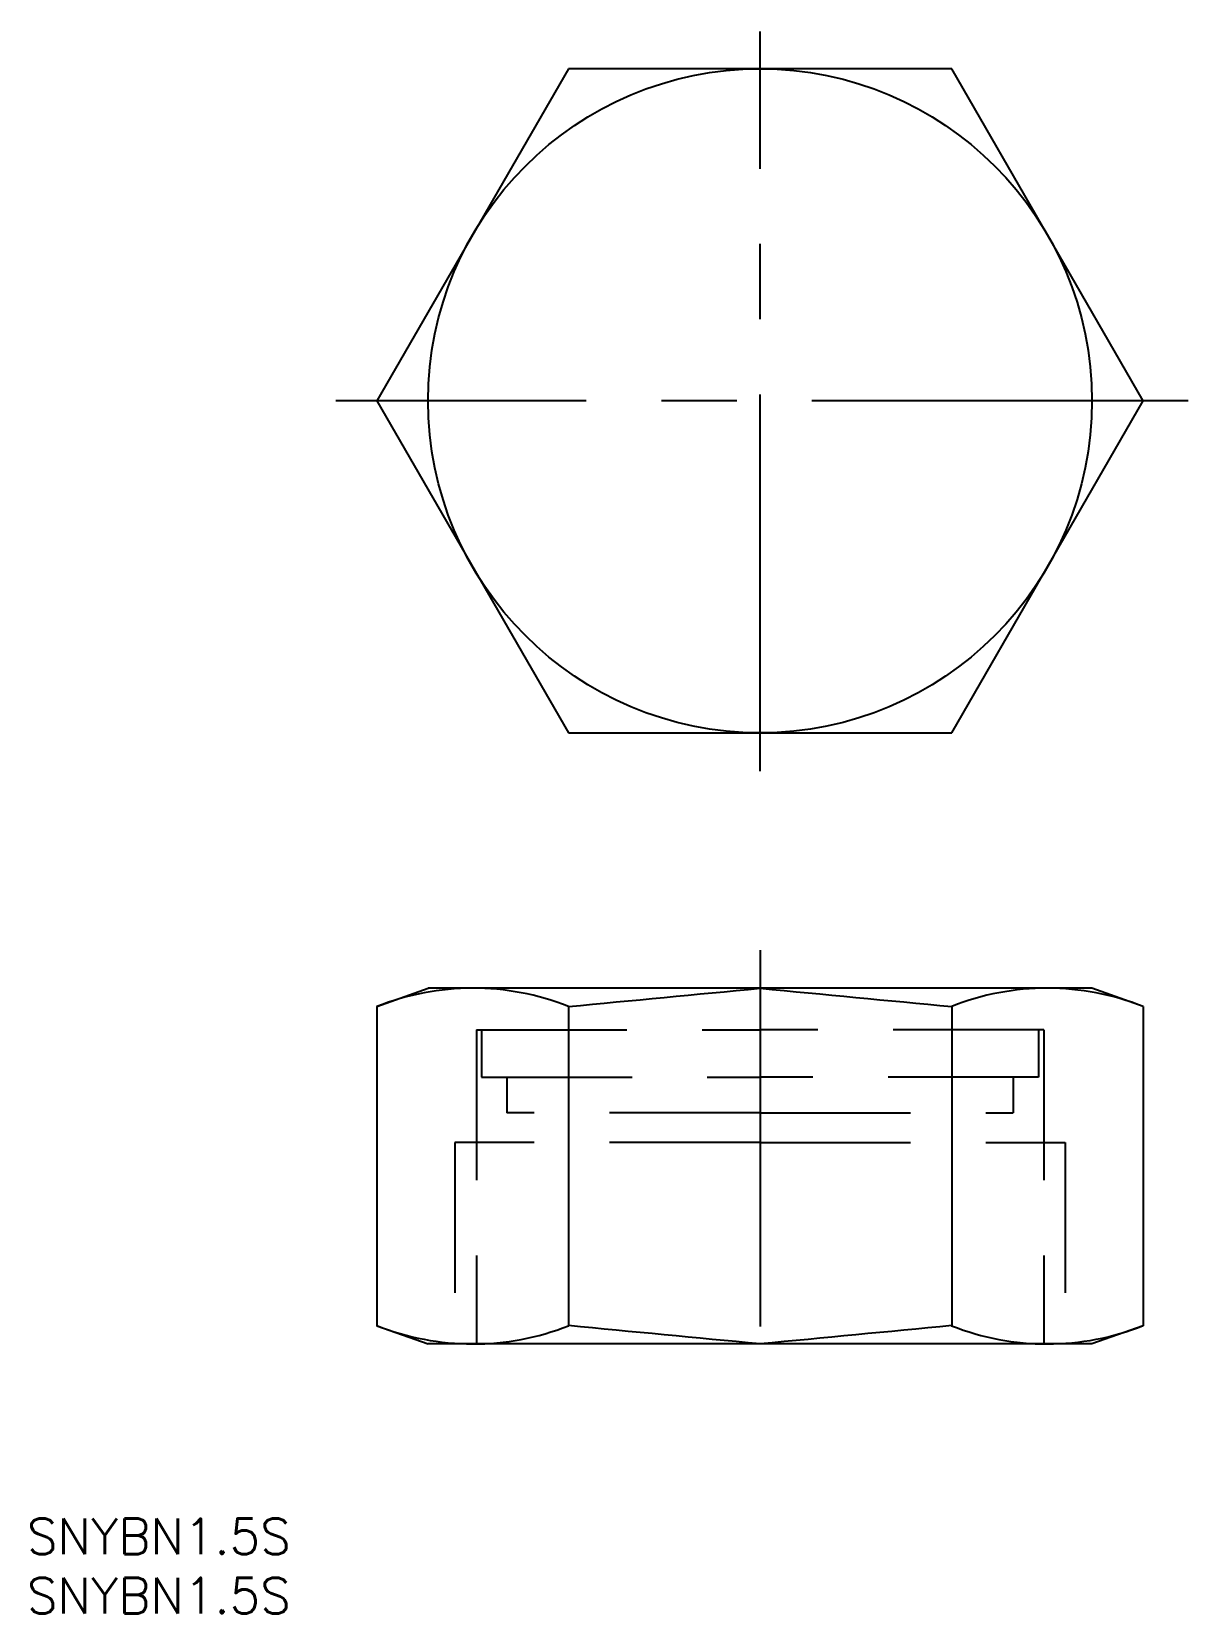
# Model space of a CAD drawing. Extents: x -61 to 36, y -102 to 31.
import ezdxf

# ---------------------------------------------------------------- set-up
doc = ezdxf.new("R2010")
doc.units = 0
doc.linetypes.add('CENTER', pattern=[50.8, 31.75, -6.35, 6.35, -6.35])
doc.linetypes.add('DASHED', pattern=[19.05, 12.7, -6.35])
doc.layers.get('0').update_dxf_attribs({"linetype": 'CONTINUOUS'})
doc.layers.add('CENTER', color=1, linetype='CENTER')
doc.styles.get("Standard").update_dxf_attribs({"font": 'txt.shx', "height": 3, "bigfont": 'bigfont.shx'})

# ---------------------------------------------------------------- blocks, each defined once
blk = doc.blocks.new('*U6')
at = {"color": 7, "linetype": 'CONTINUOUS'}
blk.add_text('SNYBN1.5S', height=3, dxfattribs=at).set_placement((-61.84, -97.25))
blk = doc.blocks.new('*U7')
at = {"color": 7, "linetype": 'CONTINUOUS'}
blk.add_text('SNYBN1.5S', height=3, dxfattribs=at).set_placement((-61.84, -102.25))

msp = doc.modelspace()

# ---------------------------------------------------------------- linework, layer by layer
at = {"color": 7, "linetype": 'CONTINUOUS'}
for p, q in [((-16.17, 28), (-32.33, 0)), ((16.17, 28), (-16.17, 28)), ((32.33, 0), (16.17, 28)), ((-32.33, 0), (-16.17, -28)), ((16.17, -28), (32.33, 0)), ((-16.17, -28), (16.17, -28)), ((-32.33, -51.07), (-28, -49.53)), ((28, -49.53), (-28, -49.53)), ((32.33, -51.07), (28, -49.53)), ((-32.33, -51.07), (-32.33, -77.99)), ((-16.17, -51.07), (-16.17, -77.99)), ((16.17, -51.07), (16.17, -77.99)), ((32.33, -51.07), (32.33, -77.99)), ((-32.33, -77.99), (-28, -79.53)), ((32.33, -77.99), (28, -79.53)), ((28, -79.53), (-28, -79.53))]:
    msp.add_line(p, q, dxfattribs=at)
at = {"color": 3, "linetype": 'DASHED'}
for p, q in [((-23.93, -53.03), (-23.93, -79.53)), ((-23.93, -53.03), (0, -53.03)), ((-23.5, -53.03), (-23.5, -57.03)), ((23.93, -53.03), (0, -53.03)), ((23.5, -53.03), (23.5, -57.03)), ((23.93, -53.03), (23.93, -79.53)), ((-23.5, -57.03), (0, -57.03)), ((-21.35, -57.03), (-21.35, -60.03)), ((23.5, -57.03), (0, -57.03)), ((21.35, -57.03), (21.35, -60.03)), ((0, -60.03), (-21.35, -60.03)), ((0, -60.03), (21.35, -60.03)), ((0, -62.53), (-25.75, -62.53)), ((-25.75, -62.53), (-25.75, -79.53)), ((0, -62.53), (25.75, -62.53)), ((25.75, -62.53), (25.75, -79.53))]:
    msp.add_line(p, q, dxfattribs=at)
at = {"color": 7, "linetype": 'CONTINUOUS'}
msp.add_circle((0, 0), 28, dxfattribs=at)
for centre, radius, start, end in [((-24.23, -71.43), 21.9, 68.3933, 111.7154), ((-1203.16, 12494.73), 12601.83, 275.404812, 275.478644), ((1203.16, 12494.73), 12601.83, 264.521356, 264.595188), ((24.23, -71.43), 21.9, 68.2846, 111.6067), ((-24.22, -57.67), 21.86, 248.2251, 291.6256), ((-1203.16, -12623.79), 12601.83, 84.521356, 84.595188), ((1203.16, -12623.79), 12601.83, 95.404812, 95.478644), ((24.22, -57.67), 21.86, 248.3744, 291.7749)]:
    msp.add_arc(centre, radius, start, end, dxfattribs=at)
at = {"layer": 'CENTER', "color": 1, "linetype": 'CENTER'}
for p, q in [((0, -31.22), (0, 31.14)), ((36.13, 0), (-35.79, 0)), ((0, -46.31), (0, -82.38))]:
    msp.add_line(p, q, dxfattribs=at)

# ---------------------------------------------------------------- block references
at = {"color": 7, "linetype": 'CONTINUOUS'}
for name in ['*U6', '*U7']:
    msp.add_blockref(name, (0, 0), dxfattribs=at)

doc.saveas('drawing.dxf')
